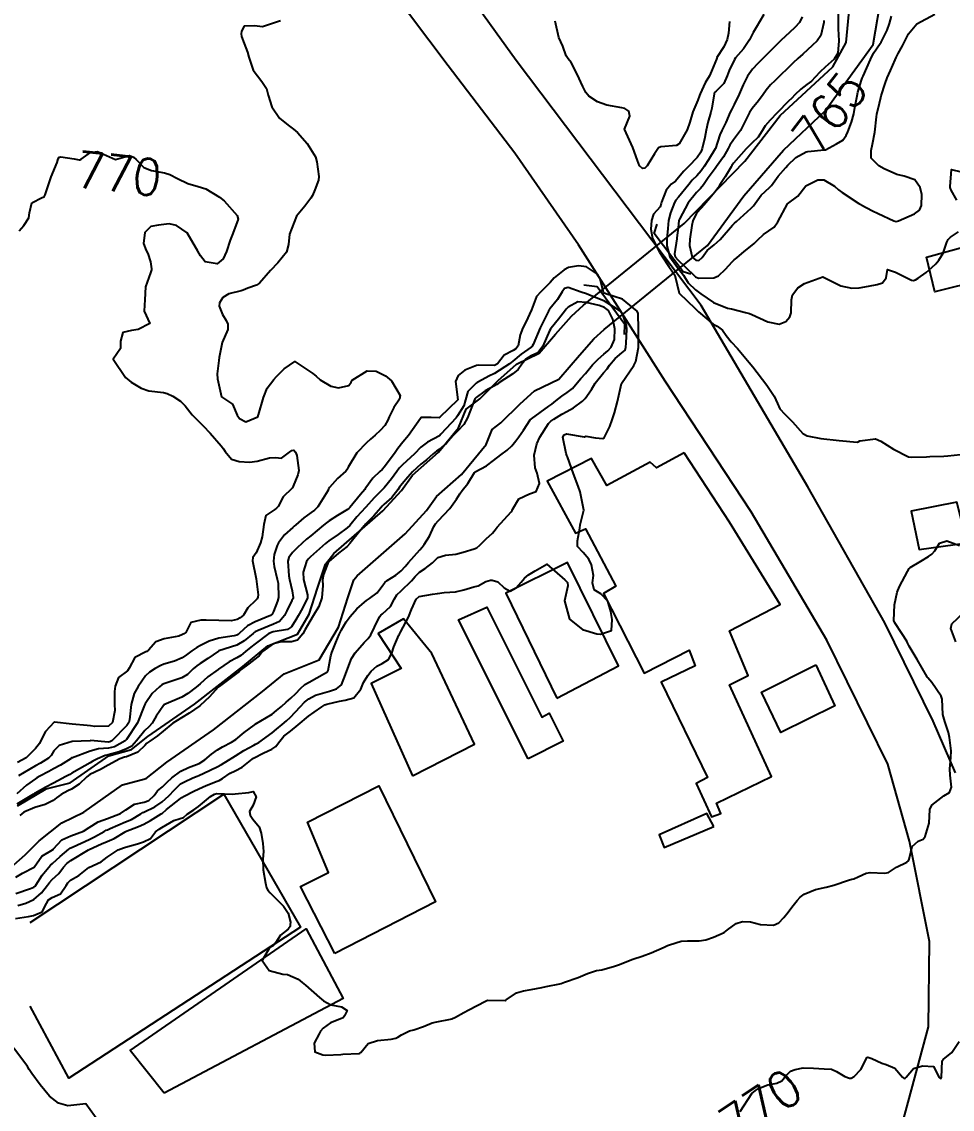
# Model space of a CAD drawing. Header units: metres. Extents: x 307586 to 320046, y 7427249 to 7434250.
# Drawn here: x 319044 to 319146.4, y 7429370.7 to 7429490.4 of the extents above; entities that cross this region are included whole.
import ezdxf
from ezdxf.enums import TextEntityAlignment as Align

# ---------------------------------------------------------------- set-up
doc = ezdxf.new("R2010")
doc.units = ezdxf.units.M
doc.header["$MEASUREMENT"] = 0
for name, color, linetype in [('Area Verde e Lazer', 45, 'Continuous'), ('Cotas', 45, 'Continuous'), ('Curvas de Nivel 1m', 11, 'Continuous'), ('Curvas de Nivel 5m', 15, 'Continuous'), ('Edificações', 30, 'Continuous'), ('Hidrografia', 140, 'Continuous'), ('Pontes_Viadutos_Tubos', 190, 'Continuous'), ('Vias Primárias', 230, 'Continuous')]:
    doc.layers.add(name, color=color, linetype=linetype)
doc.styles.add('Style-STANDARD', font='STANDARD.shx')

msp = doc.modelspace()

# ---------------------------------------------------------------- linework, layer by layer
at = {"layer": 'Area Verde e Lazer'}
msp.add_lwpolyline([(319044.9, 7429391.23), (319066.2, 7429405.37), (319074.66, 7429390.69), (319049.14, 7429374.09), (319044.9, 7429382.01)], dxfattribs=at)
msp.add_lwpolyline([(319044.9, 7429391.23), (319066.2, 7429405.37), (319074.66, 7429390.69), (319049.14, 7429374.09), (319044.9, 7429382.01)], dxfattribs=at)
at = {"layer": 'Curvas de Nivel 1m', "flags": 128}
for points, elevation in [([(319125.65, 7429491.23), (319125.18, 7429490.4), (319124.89, 7429489.98), (319124.46, 7429489.23), (319124.05, 7429488.42), (319123.41, 7429487.45), (319122.54, 7429486.44), (319122.42, 7429486.26), (319121.81, 7429485.04), (319121.61, 7429484.45), (319121.23, 7429483.61), (319120.38, 7429482.76), (319120.23, 7429482.61), (319120.17, 7429482.46), (319119.93, 7429480.89), (319119.82, 7429480.47), (319119.48, 7429479.33), (319119.28, 7429478.47), (319119.13, 7429477.66), (319118.87, 7429476.47), (319118.7, 7429476.07), (319118.29, 7429475.46), (319117.36, 7429474.49), (319116.83, 7429473.95), (319116.26, 7429473.25), (319115.91, 7429472.86), (319115.46, 7429472.52), (319114.9, 7429471.87), (319114.38, 7429470.53), (319114.35, 7429470.41), (319114.23, 7429470.02), (319113.51, 7429469.24), (319113.27, 7429468.54), (319113.21, 7429467.56), (319113.4, 7429466.54), (319114.17, 7429465.04), (319114.49, 7429464.53), (319115.19, 7429463.47), (319115.84, 7429462.51), (319116.12, 7429461.46), (319116.27, 7429460.66), (319116.33, 7429460.51), (319118.09, 7429458.82), (319118.46, 7429458.48), (319120.07, 7429457.13), (319120.49, 7429456.88), (319121.11, 7429456.44), (319121.48, 7429455.86), (319122.05, 7429455.15), (319122.73, 7429454.42), (319124.02, 7429452.89), (319124.42, 7429452.41), (319125.99, 7429450.39), (319126.79, 7429449.19), (319127.13, 7429448.37), (319127.4, 7429447.8), (319127.96, 7429447.21), (319128.78, 7429446.35), (319129.93, 7429445.08), (319130.4, 7429444.81), (319131.93, 7429444.53), (319133.92, 7429444.29), (319135.92, 7429444.12), (319136.02, 7429444.17), (319136.19, 7429444.27), (319137.93, 7429444.49), (319138.52, 7429444.23), (319139.91, 7429443.33), (319141.57, 7429442.52), (319141.9, 7429442.45), (319143.56, 7429442.51), (319143.9, 7429442.54), (319145.46, 7429442.59), (319145.9, 7429442.62), (319147.27, 7429442.76)], 768), ([(319129.87, 7429490.96), (319129.57, 7429490.35), (319129.04, 7429489.78), (319128.46, 7429489.23), (319127.56, 7429488.37), (319126.99, 7429487.84), (319126.44, 7429487.28), (319126, 7429486.83), (319125.56, 7429486.4), (319124.99, 7429485.83), (319124.41, 7429485.19), (319123.86, 7429484.42), (319123.36, 7429483.45), (319122.91, 7429482.43), (319122.36, 7429481.32), (319122.07, 7429480.73), (319121.95, 7429480.44), (319121.46, 7429479.33), (319121.03, 7429478.45), (319120.81, 7429477.96), (319120.33, 7429476.46), (319120.32, 7429476.44), (319120.3, 7429476.41), (319119.54, 7429475.22), (319119.09, 7429474.47), (319118.76, 7429473.99), (319118.27, 7429473.46), (319117.77, 7429472.97), (319117.39, 7429472.49), (319116.24, 7429471.1), (319115.96, 7429470.78), (319115.81, 7429470.51), (319115.36, 7429469.37), (319115.16, 7429468.52), (319115.07, 7429467.65), (319114.98, 7429466.52), (319114.96, 7429465.74), (319115.3, 7429464.52), (319116.15, 7429463.36), (319116.81, 7429462.5), (319117.3, 7429461.67), (319118.12, 7429460.9), (319118.72, 7429460.47), (319120.1, 7429459.48), (319121.64, 7429458.88), (319122.09, 7429458.8), (319123.64, 7429458.41), (319124.08, 7429458.27), (319124.33, 7429458.16), (319126.08, 7429457.38), (319127.32, 7429457.13), (319128.08, 7429457.42), (319128.52, 7429457.92), (319128.64, 7429458.35), (319128.67, 7429459.79), (319128.81, 7429460.35), (319129.37, 7429461.1), (319130.13, 7429461.6), (319132.13, 7429462.31), (319134.12, 7429461.32), (319135.31, 7429461.08), (319136.12, 7429461.13), (319137.17, 7429461.3), (319138.13, 7429461.48), (319138.71, 7429461.65), (319139.12, 7429462.23), (319139.25, 7429463.12), (319140.14, 7429462.82), (319141.39, 7429462.2), (319141.91, 7429461.97), (319142.13, 7429461.93), (319142.32, 7429462), (319142.62, 7429462.19), (319143.51, 7429462.81), (319144.15, 7429463.37), (319144.56, 7429463.76), (319144.92, 7429464.16), (319145.39, 7429464.94), (319145.8, 7429466.15), (319145.92, 7429466.42), (319146.19, 7429466.71), (319147.06, 7429467.28)], 767), ([(319132.26, 7429490.54), (319132.26, 7429490.32), (319131.9, 7429488.89), (319131.53, 7429488.33), (319130.97, 7429487.81), (319130.44, 7429487.32), (319129.93, 7429486.85), (319129.38, 7429486.35), (319128.88, 7429485.89), (319128.41, 7429485.43), (319127.34, 7429484.38), (319126.86, 7429483.92), (319126.39, 7429483.45), (319125.89, 7429482.88), (319125.56, 7429482.4), (319125.07, 7429481.7), (319124.36, 7429480.85), (319124.07, 7429480.41), (319123.82, 7429479.9), (319123.06, 7429478.43), (319122.31, 7429477.41), (319121.91, 7429476.84), (319121.7, 7429476.45), (319121.2, 7429475.55), (319120.44, 7429474.46), (319120.37, 7429474.37), (319120.28, 7429474.25), (319119.53, 7429473.21), (319119, 7429472.47), (319118.68, 7429472.05), (319118.24, 7429471.62), (319117.33, 7429470.49), (319116.35, 7429468.66), (319116.3, 7429468.51), (319116.2, 7429467.73), (319116.07, 7429466.62), (319116.06, 7429466.51), (319115.82, 7429464.86), (319115.9, 7429464.51), (319116.16, 7429464.18), (319117.96, 7429462.48), (319118.04, 7429462.39), (319118.13, 7429462.31), (319118.45, 7429462.16), (319120.13, 7429462.2), (319120.64, 7429462.45), (319121.42, 7429463.17), (319122.16, 7429463.96), (319122.39, 7429464.19), (319122.66, 7429464.43), (319123.47, 7429465.12), (319124.18, 7429465.66), (319124.59, 7429465.99), (319124.97, 7429466.4), (319125.59, 7429466.99), (319126.2, 7429467.4), (319126.78, 7429467.81), (319127.19, 7429468.38), (319128.23, 7429470.36), (319129.38, 7429471.21), (319130.25, 7429472.34), (319131.6, 7429472.99), (319132.26, 7429472.99), (319133.42, 7429472.3), (319133.86, 7429471.9), (319134.25, 7429471.62), (319136.1, 7429470.4), (319136.23, 7429470.32), (319136.27, 7429470.31), (319136.34, 7429470.27), (319137.59, 7429469.61), (319138.22, 7429469.3), (319139.95, 7429468.48), (319140.21, 7429468.42), (319140.48, 7429468.48), (319142.22, 7429469.25), (319142.76, 7429469.66), (319143, 7429470.18), (319143.02, 7429471.4), (319142.85, 7429472.18), (319142.26, 7429473), (319141.07, 7429473.41), (319140.27, 7429473.6), (319138.9, 7429474.23), (319138.29, 7429474.55), (319137.44, 7429475.4), (319137.44, 7429476.25), (319137.62, 7429476.95), (319137.87, 7429478.25), (319138.04, 7429479.93), (319138.08, 7429480.24), (319138.37, 7429481.45), (319138.53, 7429482.08), (319138.57, 7429482.24), (319139, 7429483.62), (319139.23, 7429484.23), (319139.58, 7429485.06), (319140.08, 7429486.22), (319140.19, 7429486.46), (319140.43, 7429486.9), (319140.9, 7429487.76), (319141.11, 7429488.21), (319141.57, 7429489.1), (319142.47, 7429490.2), (319144.48, 7429491.26)], 766), ([(319072.46, 7429490.51), (319071.36, 7429490.15), (319070.45, 7429489.86), (319069.57, 7429489.95), (319068.46, 7429489.94), (319068.14, 7429489.39), (319068.1, 7429489.09), (319068.15, 7429488.79), (319068.43, 7429488.03), (319068.81, 7429487.08), (319068.95, 7429486.53), (319069.45, 7429485.07), (319070.38, 7429483.85), (319070.89, 7429483.05), (319071.08, 7429482.34), (319071.48, 7429481.05), (319072.33, 7429479.8), (319073.28, 7429479.03), (319073.89, 7429478.59), (319074.31, 7429478.21), (319075.39, 7429477), (319076.28, 7429475.54), (319076.44, 7429474.99), (319076.67, 7429473.39), (319076.61, 7429472.98), (319076.24, 7429471.91), (319075.95, 7429471.28), (319075.78, 7429470.99), (319075.12, 7429470.1), (319074.2, 7429469.01), (319073.45, 7429467.02), (319073.32, 7429465.87), (319073.11, 7429465.03), (319072.14, 7429463.85), (319071.34, 7429463.04), (319070.12, 7429461.63), (319069.79, 7429461.39), (319068.85, 7429461.07), (319068.33, 7429460.86), (319068.11, 7429460.79), (319066.74, 7429460.47), (319066.1, 7429460.04), (319065.73, 7429459.47), (319065.71, 7429459.11), (319066.07, 7429458.18), (319066.47, 7429457.51), (319066.63, 7429457.1), (319066.64, 7429456.52), (319066.03, 7429455.11), (319065.69, 7429453.44), (319065.64, 7429453.11), (319065.49, 7429451.63), (319065.52, 7429451.11), (319065.96, 7429449.11), (319067.16, 7429448.3), (319067.69, 7429447.08), (319067.94, 7429446.72), (319068.64, 7429446.37), (319069.94, 7429446.91), (319069.99, 7429447.02), (319070, 7429447.06), (319070.02, 7429447.14), (319070.58, 7429449.05), (319070.96, 7429450.06), (319071.7, 7429451.03), (319072, 7429451.34), (319072.84, 7429452.18), (319074.01, 7429453.01), (319076, 7429451.67), (319076.38, 7429451.37), (319076.8, 7429450.98), (319077.98, 7429450.27), (319078.84, 7429450.09), (319079.98, 7429450.35), (319080.21, 7429450.72), (319080.35, 7429450.93), (319082, 7429451.96), (319082.96, 7429451.94), (319084, 7429451.44), (319084.66, 7429450.88), (319085.6, 7429449.24), (319085.55, 7429448.87), (319084.9, 7429447.93), (319084.4, 7429446.89), (319084.27, 7429446.55), (319083.93, 7429445.96), (319083.4, 7429445.42), (319082.85, 7429444.9), (319082.35, 7429444.46), (319081.9, 7429444.06), (319080.86, 7429442.93), (319079.88, 7429441.35), (319079.75, 7429441.07), (319079.64, 7429440.94), (319078.7, 7429440.11), (319077.85, 7429439.14), (319077.78, 7429439.03), (319077.74, 7429438.96), (319077.64, 7429438.76), (319076.55, 7429436.98), (319076.18, 7429436.62), (319075.81, 7429436.36), (319075.02, 7429435.78), (319074.13, 7429435.01), (319073.95, 7429434.85), (319073.79, 7429434.72), (319072.89, 7429433.91), (319072.21, 7429433.03), (319072.07, 7429432.73), (319071.76, 7429431.76), (319071.66, 7429431.03), (319071.74, 7429430.43), (319072.09, 7429429.03), (319072.17, 7429428.58), (319072.21, 7429427.02), (319072.12, 7429426.61), (319071.68, 7429425.46), (319071.54, 7429425.17), (319071.34, 7429425.04), (319069.67, 7429424.35), (319068.83, 7429423.9), (319067.92, 7429423.08), (319067.78, 7429422.95), (319067.65, 7429422.87), (319067.36, 7429422.79), (319065.65, 7429422.52), (319064.58, 7429422.19), (319063.64, 7429421.74), (319063.25, 7429421.52), (319062.67, 7429421.14), (319062.08, 7429420.69), (319061.62, 7429420.38), (319060.78, 7429420), (319059.61, 7429419.66), (319059.26, 7429419.53), (319058.66, 7429419.19), (319058.01, 7429418.78), (319057.59, 7429418.4), (319056.76, 7429417.21), (319056.35, 7429416.44), (319055.99, 7429415.22), (319055.84, 7429413.53), (319055.75, 7429413.23), (319055.53, 7429412.92), (319053.88, 7429411.24), (319053.66, 7429411.1), (319053.51, 7429411.07), (319051.53, 7429411.25), (319051.51, 7429411.24), (319051.48, 7429411.24), (319049.5, 7429411.14), (319048.08, 7429410.73), (319047.49, 7429410.13), (319047.2, 7429409.61), (319046.92, 7429409.33), (319046.04, 7429408.78), (319045.47, 7429408.47), (319043.59, 7429407.37)], 769), ([(319121.87, 7429490.45), (319121.75, 7429489.16), (319121.61, 7429488.45), (319121.23, 7429487.66), (319120.48, 7429486.46), (319120.47, 7429486.42), (319120.42, 7429486.29), (319119.89, 7429484.98), (319119.65, 7429484.47), (319119.19, 7429483.67), (319118.62, 7429482.48), (319118.55, 7429482.29), (319118.37, 7429481.78), (319117.81, 7429480.49), (319117.48, 7429479.34), (319117.21, 7429478.5), (319116.31, 7429476.96), (319116.04, 7429476.78), (319114.3, 7429476.65), (319114.06, 7429476.53), (319113.62, 7429475.87), (319112.79, 7429474.55), (319112.53, 7429474.3), (319112.28, 7429474.25), (319111.95, 7429474.56), (319111.72, 7429475.14), (319111.24, 7429476.57), (319110.32, 7429478.58), (319110.89, 7429480.03), (319110.77, 7429480.58), (319110.36, 7429480.85), (319110.02, 7429480.92), (319108.36, 7429481.24), (319107.33, 7429481.58), (319106.37, 7429482.22), (319106.06, 7429482.63), (319105.72, 7429483.29), (319105.09, 7429484.64), (319104.42, 7429485.93), (319104.1, 7429486.34), (319103.88, 7429486.66), (319103.51, 7429487.74), (319103.07, 7429488.67), (319102.67, 7429490.47)], 769), ([(319146.88, 7429470.78), (319146.25, 7429471.88), (319146.16, 7429472.15), (319146.15, 7429472.26), (319146.28, 7429474.15), (319148.28, 7429473.66)], 767), ([(319043.55, 7429393.1), (319044.43, 7429393.35), (319045.3, 7429393.75), (319046.15, 7429394.49), (319046.8, 7429395.33), (319047.02, 7429395.62), (319047.32, 7429395.94), (319048.03, 7429396.62), (319048.56, 7429397.31), (319048.92, 7429397.73), (319049.35, 7429398.05), (319051.32, 7429399.23), (319051.36, 7429399.25), (319051.39, 7429399.27), (319052.73, 7429399.9), (319053.38, 7429400.16), (319054.13, 7429400.49), (319055.34, 7429401.22), (319055.39, 7429401.25), (319056.83, 7429401.78), (319057.4, 7429402.04), (319058.15, 7429402.45), (319059.31, 7429403.18), (319059.38, 7429403.22), (319059.41, 7429403.24), (319059.91, 7429403.67), (319061.43, 7429404.89), (319061.59, 7429404.99), (319061.85, 7429405.15), (319062.9, 7429405.67), (319063.45, 7429405.94), (319064.25, 7429406.32), (319065.46, 7429406.77), (319065.7, 7429406.86), (319066.07, 7429407.09), (319066.91, 7429407.65), (319067.47, 7429407.93), (319068.23, 7429408.32), (319069.13, 7429409.06), (319069.33, 7429409.22), (319069.49, 7429409.31), (319070.62, 7429409.92), (319071.5, 7429410.32), (319071.94, 7429410.59), (319072.24, 7429411.02), (319072.8, 7429411.74), (319073.53, 7429412.3), (319074.4, 7429413), (319075.54, 7429413.96), (319076.14, 7429414.38), (319076.99, 7429414.97), (319077.34, 7429415.18), (319077.56, 7429415.25), (319078.92, 7429415.59), (319079.56, 7429415.7), (319080.53, 7429415.96), (319081.28, 7429416.91), (319081.59, 7429417.64), (319082.06, 7429418.44), (319082.44, 7429418.9), (319083.06, 7429419.45), (319083.62, 7429419.73), (319084.34, 7429420.17), (319084.69, 7429420.88), (319084.93, 7429421.59), (319085.47, 7429422.87), (319085.53, 7429422.99), (319085.66, 7429423.2), (319086.52, 7429424.86), (319086.86, 7429425.68), (319087.38, 7429426.84), (319087.71, 7429427.11), (319089.16, 7429427.38), (319089.71, 7429427.47), (319090.46, 7429427.56), (319091.71, 7429427.64), (319092.64, 7429427.85), (319093.72, 7429428.18), (319094.19, 7429428.29), (319095.05, 7429428.76), (319095.55, 7429428.93), (319095.73, 7429428.93), (319096.35, 7429428.74), (319097.08, 7429428.09), (319097.71, 7429427.7), (319098.37, 7429428.06), (319098.92, 7429428.71), (319099.29, 7429429.15), (319099.74, 7429429.51), (319100.47, 7429429.96), (319101.75, 7429430.67), (319103.73, 7429428.96), (319104.02, 7429428.65), (319104.07, 7429428.3), (319103.7, 7429426.65), (319104.27, 7429424.64), (319105.67, 7429423.48), (319107.25, 7429423.02), (319107.66, 7429422.98), (319108.87, 7429423.38), (319108.95, 7429424.59), (319108.82, 7429425.46), (319108.47, 7429426.59), (319107.71, 7429427.41), (319106.97, 7429427.86), (319106.79, 7429428.61), (319106.89, 7429429.45), (319106.67, 7429430.62), (319106.39, 7429431.25), (319105.77, 7429431.96), (319105.13, 7429432.64), (319105.15, 7429433.27), (319105.4, 7429434.63), (319105.44, 7429435), (319105.82, 7429436.63), (319105.41, 7429438.63), (319105.2, 7429439.29), (319104.68, 7429440.64), (319104.03, 7429442.51), (319103.97, 7429442.65), (319103.9, 7429442.87), (319103.52, 7429444.65), (319103.66, 7429444.92), (319103.93, 7429445.02), (319105.86, 7429444.69), (319105.92, 7429444.7), (319106.06, 7429444.76), (319107.11, 7429444.61), (319107.92, 7429444.52), (319107.98, 7429444.54), (319108.05, 7429444.6), (319108.69, 7429445.84), (319108.96, 7429446.59), (319109.19, 7429447.35), (319109.52, 7429448.58), (319109.61, 7429448.94), (319109.99, 7429450.58), (319111.35, 7429452.56), (319111.57, 7429453.01), (319111.83, 7429454.55), (319111.86, 7429456.35), (319111.86, 7429456.55), (319111.8, 7429458.28), (319111.69, 7429458.56), (319110.1, 7429459.88), (319108.24, 7429460.47), (319108.11, 7429460.52), (319108, 7429460.6), (319107.64, 7429462.12), (319107.35, 7429462.61), (319106.14, 7429463.42), (319105.24, 7429463.55), (319104.14, 7429463.34), (319103.68, 7429463.11), (319103.1, 7429462.66), (319102.58, 7429462.22), (319102.12, 7429461.71), (319101.09, 7429460.69), (319100.63, 7429460.17), (319100.08, 7429458.7), (319099.44, 7429457.33), (319099.11, 7429456.71), (319098.83, 7429455.94), (319098.6, 7429454.71), (319098.36, 7429454.39), (319098.04, 7429454.2), (319097.08, 7429453.68), (319096.33, 7429452.75), (319096.01, 7429452.57), (319094.2, 7429452.58), (319094.01, 7429452.57), (319092.74, 7429452.05), (319092, 7429451.46), (319091.71, 7429450.79), (319091.96, 7429448.79), (319089.96, 7429446.82), (319089.94, 7429446.81), (319089.04, 7429446.83), (319087.94, 7429446.85), (319087.91, 7429446.84), (319087.84, 7429446.74), (319086.53, 7429444.86), (319085.91, 7429444.1), (319085.37, 7429443.41), (319084.99, 7429442.88), (319084.51, 7429442.26), (319083.88, 7429441.4), (319083.64, 7429441.12), (319083.38, 7429440.89), (319082.61, 7429440.15), (319081.85, 7429439.09), (319081.77, 7429438.99), (319081.71, 7429438.91), (319081.26, 7429438.35), (319080.06, 7429436.94), (319079.95, 7429436.81), (319079.82, 7429436.69), (319078.73, 7429436.03), (319077.8, 7429435.44), (319077.52, 7429435.24), (319077.19, 7429434.97), (319075.78, 7429433.82), (319075.32, 7429433.45), (319074.82, 7429433), (319074.28, 7429432.49), (319073.76, 7429431.96), (319073.35, 7429431.42), (319073.25, 7429431.02), (319073.36, 7429429.38), (319073.42, 7429429.01), (319073.71, 7429427.73), (319073.84, 7429427.01), (319073.82, 7429426.89), (319073.7, 7429426.67), (319073.14, 7429425.55), (319072.9, 7429425.02), (319072.33, 7429424.36), (319071.66, 7429424.06), (319069.97, 7429423.37), (319069.65, 7429423.23), (319069.55, 7429423.17), (319069.42, 7429423.06), (319068.46, 7429422.25), (319067.64, 7429421.78), (319065.65, 7429421.13), (319065.63, 7429421.12), (319065.61, 7429421.11), (319064.44, 7429420.3), (319063.61, 7429419.76), (319063.24, 7429419.5), (319062.84, 7429419.14), (319062.19, 7429418.55), (319061.59, 7429418.18), (319060.05, 7429417.64), (319059.59, 7429417.49), (319059.38, 7429417.38), (319059.11, 7429417.18), (319058.33, 7429416.43), (319057.55, 7429415.31), (319057.52, 7429415.24), (319057.51, 7429415.2), (319057.49, 7429415.14), (319056.71, 7429413.21), (319055.51, 7429411.36), (319055.36, 7429411.22), (319054.17, 7429410.58), (319053.5, 7429410.42), (319052.42, 7429410.34), (319051.5, 7429410.1), (319049.56, 7429409.37), (319049.48, 7429409.36), (319049.44, 7429409.34), (319049.39, 7429409.3), (319048.24, 7429408.55), (319047.47, 7429408.13), (319046.94, 7429407.85), (319045.95, 7429407.34), (319045.63, 7429407.17), (319045.46, 7429407.06), (319044.47, 7429406.33), (319043.43, 7429405.4)], 768), ([(319043.3, 7429394.42), (319044.93, 7429394.96), (319045.31, 7429395.12), (319045.43, 7429395.22), (319045.52, 7429395.34), (319046.23, 7429396.43), (319046.93, 7429397.32), (319047.13, 7429397.54), (319047.35, 7429397.73), (319048.19, 7429398.48), (319049.14, 7429399.3), (319049.26, 7429399.4), (319049.36, 7429399.44), (319049.62, 7429399.55), (319051.38, 7429400.37), (319051.98, 7429400.67), (319053.04, 7429401.25), (319053.26, 7429401.38), (319053.39, 7429401.44), (319053.71, 7429401.56), (319055.4, 7429402.29), (319056.04, 7429402.58), (319057.08, 7429403.2), (319057.29, 7429403.33), (319057.41, 7429403.38), (319058.63, 7429403.97), (319059.43, 7429404.51), (319060.14, 7429405.17), (319060.76, 7429405.84), (319061.45, 7429406.48), (319061.87, 7429406.73), (319062.8, 7429407.14), (319063.27, 7429407.32), (319063.47, 7429407.4), (319064.01, 7429407.66), (319065.48, 7429408.36), (319065.96, 7429408.62), (319066.72, 7429409.09), (319067.18, 7429409.39), (319067.49, 7429409.59), (319068.41, 7429410.16), (319069.51, 7429410.75), (319069.71, 7429410.85), (319070.05, 7429411.05), (319071.52, 7429412.12), (319072.02, 7429412.53), (319072.61, 7429413.02), (319073.11, 7429413.44), (319073.54, 7429413.85), (319074.62, 7429414.99), (319075.07, 7429415.48), (319075.57, 7429415.87), (319076.31, 7429416.24), (319077.58, 7429416.62), (319077.85, 7429416.69), (319078.6, 7429416.95), (319079.14, 7429417.39), (319079.6, 7429418.53), (319079.73, 7429418.94), (319080.26, 7429420.29), (319080.65, 7429420.92), (319081.64, 7429422.04), (319082.08, 7429422.48), (319082.37, 7429422.9), (319082.8, 7429423.76), (319083.35, 7429424.89), (319083.5, 7429425.07), (319083.68, 7429425.2), (319084.55, 7429426.02), (319085, 7429426.88), (319085.26, 7429427.32), (319085.71, 7429427.75), (319086.86, 7429428.85), (319087.26, 7429429.32), (319087.74, 7429429.79), (319088.36, 7429430.22), (319089.16, 7429430.83), (319089.45, 7429431.13), (319089.76, 7429431.43), (319090.62, 7429431.66), (319091.76, 7429431.8), (319092.55, 7429432), (319093.77, 7429432.36), (319094.06, 7429432.48), (319094.4, 7429432.76), (319095.07, 7429433.47), (319095.79, 7429434.1), (319096.08, 7429434.47), (319096.28, 7429434.74), (319097.82, 7429436.46), (319097.94, 7429436.6), (319097.99, 7429436.72), (319098.67, 7429437.88), (319099.84, 7429438.41), (319100.57, 7429438.69), (319100.96, 7429439.58), (319100.71, 7429440.69), (319100.48, 7429441.29), (319100.36, 7429442.69), (319100.67, 7429443.93), (319100.98, 7429444.68), (319101.94, 7429446.18), (319102.18, 7429446.43), (319102.53, 7429446.66), (319103.41, 7429447.2), (319103.95, 7429447.5), (319104.69, 7429447.91), (319105.67, 7429448.63), (319105.82, 7429448.77), (319105.97, 7429448.93), (319106.68, 7429449.92), (319107.09, 7429450.61), (319108, 7429451.76), (319108.4, 7429452.21), (319108.67, 7429452.59), (319109.29, 7429453.32), (319110.03, 7429453.95), (319110.37, 7429454.24), (319110.46, 7429454.57), (319110.48, 7429455.01), (319110.56, 7429456.57), (319110.51, 7429457.02), (319110.08, 7429458.28), (319109.81, 7429458.58), (319108.1, 7429459.64), (319106.38, 7429460.36), (319106.11, 7429460.44), (319105.52, 7429460.64), (319104.12, 7429461.14), (319103.72, 7429461.05), (319103.43, 7429460.66), (319102.93, 7429459.84), (319102.08, 7429458.79), (319102.03, 7429458.72), (319102.01, 7429458.67), (319101.95, 7429458.54), (319101.03, 7429456.69), (319100.24, 7429454.89), (319100.16, 7429454.7), (319100.11, 7429454.63), (319100.04, 7429454.59), (319098.93, 7429453.81), (319098.02, 7429453.03), (319097.85, 7429452.89), (319097.65, 7429452.73), (319096, 7429451.68), (319095.36, 7429451.4), (319094.23, 7429450.77), (319094.09, 7429450.67), (319093.99, 7429450.61), (319093.05, 7429449.71), (319092.8, 7429448.78), (319092.61, 7429448.13), (319091.94, 7429447), (319091.78, 7429446.79), (319090.08, 7429444.98), (319089.94, 7429444.82), (319088.62, 7429444.13), (319087.9, 7429443.55), (319087.21, 7429442.85), (319085.88, 7429441.62), (319085.51, 7429441.24), (319085.24, 7429440.88), (319084.65, 7429440.09), (319083.85, 7429439.09), (319083.75, 7429438.98), (319083.66, 7429438.89), (319082.75, 7429437.98), (319081.82, 7429436.95), (319081.79, 7429436.91), (319080.85, 7429435.88), (319080.06, 7429434.94), (319079.79, 7429434.67), (319078.78, 7429433.96), (319077.78, 7429433.26), (319077.41, 7429432.97), (319075.76, 7429431.48), (319075.5, 7429431.25), (319075.32, 7429430.99), (319074.93, 7429429.8), (319074.97, 7429429), (319075.41, 7429427.29), (319075.4, 7429426.99), (319074.85, 7429425.83), (319074.4, 7429425), (319074.13, 7429424.54), (319073.66, 7429423.77), (319073.21, 7429423.47), (319071.65, 7429423.22), (319071.16, 7429423.04), (319069.64, 7429421.9), (319069.17, 7429421.53), (319068.59, 7429421.07), (319068.07, 7429420.63), (319067.62, 7429420.36), (319066.78, 7429419.93), (319065.63, 7429419.11), (319065.6, 7429419.09), (319064.45, 7429418.27), (319063.59, 7429417.49), (319063.4, 7429417.32), (319063.17, 7429417.13), (319062.26, 7429416.45), (319061.57, 7429416.05), (319059.61, 7429415.18), (319059.55, 7429415.13), (319058.77, 7429413.96), (319058.31, 7429413.19), (319057.95, 7429412.78), (319057.52, 7429412.37), (319056.61, 7429411.21), (319056.08, 7429410.63), (319055.5, 7429410.33), (319054.7, 7429410.03), (319053.49, 7429409.7), (319053.13, 7429409.61), (319052.3, 7429409.26), (319051.78, 7429408.97), (319051.48, 7429408.8), (319050.31, 7429408.13), (319049.47, 7429407.66), (319049.24, 7429407.53), (319048.82, 7429407.31), (319047.93, 7429406.84), (319047.45, 7429406.58), (319046.63, 7429406.14), (319045.43, 7429405.48), (319045.35, 7429405.42), (319045.24, 7429405.34), (319043.42, 7429404.25)], 767), ([(319043.33, 7429396.23), (319044.05, 7429396.64), (319045.34, 7429397.32), (319046.16, 7429398.53), (319047.36, 7429399.23), (319047.42, 7429399.26), (319047.46, 7429399.32), (319048.36, 7429400.32), (319049.38, 7429400.75), (319050.77, 7429401.28), (319051.4, 7429401.68), (319052.37, 7429402.29), (319053.41, 7429402.66), (319054.84, 7429403.23), (319055.42, 7429403.64), (319056.37, 7429404.27), (319057.43, 7429404.49), (319057.95, 7429404.67), (319058.53, 7429405.19), (319058.92, 7429405.71), (319059.45, 7429406.17), (319059.97, 7429406.66), (319060.49, 7429407.16), (319061.47, 7429407.88), (319062.33, 7429408.29), (319063.48, 7429408.74), (319064.13, 7429409.12), (319064.85, 7429409.75), (319065.5, 7429410.23), (319066.05, 7429410.55), (319067.04, 7429411.08), (319067.52, 7429411.39), (319068.45, 7429412.14), (319069.53, 7429412.97), (319069.66, 7429413.06), (319071.54, 7429414.18), (319072.02, 7429414.55), (319072.54, 7429415.02), (319073.07, 7429415.5), (319073.57, 7429415.93), (319074.12, 7429416.45), (319074.64, 7429417), (319075.14, 7429417.44), (319075.59, 7429417.68), (319077.29, 7429418.65), (319077.6, 7429418.84), (319077.67, 7429418.89), (319077.7, 7429418.96), (319078, 7429420.58), (319078.11, 7429420.96), (319078.55, 7429422.05), (319078.91, 7429422.95), (319079.14, 7429423.46), (319079.67, 7429424.35), (319080.1, 7429424.93), (319080.86, 7429425.75), (319081.7, 7429426.5), (319081.92, 7429426.68), (319082.25, 7429426.9), (319083.07, 7429427.53), (319083.72, 7429428.38), (319083.93, 7429428.68), (319084.19, 7429428.89), (319085.14, 7429429.47), (319085.74, 7429429.95), (319086.18, 7429430.43), (319086.53, 7429430.86), (319087.77, 7429432.26), (319088.05, 7429432.56), (319088.26, 7429432.84), (319088.85, 7429433.77), (319089.33, 7429434.82), (319089.5, 7429435.13), (319089.81, 7429435.45), (319091.09, 7429436.8), (319091.83, 7429437.83), (319092.2, 7429438.43), (319092.45, 7429438.78), (319093.05, 7429439.58), (319093.8, 7429440.77), (319093.82, 7429440.82), (319093.87, 7429440.85), (319095.13, 7429441.51), (319095.89, 7429442.09), (319096.69, 7429442.74), (319097.38, 7429443.25), (319097.91, 7429443.73), (319098.36, 7429444.27), (319098.68, 7429444.71), (319099.2, 7429445.44), (319099.94, 7429446.56), (319100.07, 7429446.7), (319101.96, 7429448.07), (319102.31, 7429448.32), (319102.75, 7429448.66), (319103.42, 7429449.2), (319103.98, 7429449.57), (319104.6, 7429450.03), (319105.1, 7429450.64), (319105.5, 7429451.14), (319106, 7429451.69), (319106.8, 7429452.62), (319107.39, 7429453.25), (319108.03, 7429453.79), (319108.46, 7429454.17), (319108.83, 7429454.59), (319109.2, 7429455.44), (319109.25, 7429456.59), (319109.02, 7429457.65), (319108.55, 7429458.6), (319108.09, 7429458.96), (319107.53, 7429459.17), (319106.1, 7429459.5), (319105.17, 7429459.57), (319104.09, 7429458.98), (319103.94, 7429458.8), (319103.83, 7429458.65), (319103.06, 7429457.67), (319102.24, 7429456.67), (319102.17, 7429456.56), (319102.06, 7429456.36), (319101.32, 7429454.68), (319100.75, 7429453.97), (319100.03, 7429453.61), (319099.45, 7429453.27), (319098.99, 7429452.71), (319098.61, 7429452.11), (319098, 7429451.66), (319096.58, 7429450.74), (319096.25, 7429450.48), (319095.99, 7429450.33), (319094.98, 7429449.76), (319093.97, 7429449.03), (319093.84, 7429448.89), (319093.79, 7429448.77), (319093.29, 7429447.44), (319093.01, 7429446.78), (319092.64, 7429446.08), (319091.93, 7429445.33), (319091.42, 7429444.8), (319090.72, 7429444), (319089.9, 7429443.32), (319089.6, 7429443.12), (319089.26, 7429442.83), (319088.53, 7429442.19), (319087.88, 7429441.69), (319086.97, 7429440.85), (319086.46, 7429440.27), (319085.85, 7429439.54), (319085.55, 7429439.17), (319085.34, 7429438.87), (319084.69, 7429438.03), (319083.83, 7429437.25), (319083.64, 7429437.08), (319083.47, 7429436.89), (319082.7, 7429436.01), (319081.8, 7429435.07), (319081.72, 7429434.99), (319081.65, 7429434.91), (319081.14, 7429434.28), (319080.07, 7429432.94), (319079.77, 7429432.64), (319078.82, 7429431.89), (319077.75, 7429430.98), (319077.74, 7429430.96), (319077.16, 7429429.54), (319077.05, 7429428.97), (319077.09, 7429428.34), (319076.99, 7429426.97), (319076.65, 7429426.02), (319076.05, 7429424.98), (319075.67, 7429424.36), (319075.16, 7429423.49), (319074.89, 7429423), (319074.32, 7429422.32), (319073.64, 7429422.13), (319072.53, 7429422.13), (319071.64, 7429421.92), (319070.48, 7429421.05), (319070.09, 7429420.59), (319069.62, 7429420.21), (319068.96, 7429419.72), (319068.13, 7429419.07), (319067.84, 7429418.83), (319067.6, 7429418.64), (319065.7, 7429417.22), (319065.58, 7429417.13), (319064.62, 7429416.07), (319063.59, 7429415.13), (319063.55, 7429415.1), (319062.39, 7429414.29), (319061.54, 7429413.77), (319060.61, 7429413.16), (319059.52, 7429412.29), (319058.91, 7429411.79), (319058.05, 7429411.19), (319057.73, 7429410.98), (319057.51, 7429410.7), (319056.74, 7429409.97), (319055.49, 7429409.48), (319055.28, 7429409.43), (319054.77, 7429409.23), (319053.48, 7429408.54), (319052.65, 7429408.08), (319051.47, 7429407.52), (319051.11, 7429407.28), (319050.3, 7429406.44), (319049.44, 7429405.9), (319049.04, 7429405.71), (319048.3, 7429405.31), (319047.78, 7429404.96), (319047.43, 7429404.66), (319046.55, 7429404.2), (319045.42, 7429403.9), (319044.21, 7429403.36), (319043.75, 7429403.02)], 766), ([(319043.27, 7429391.68), (319044.72, 7429391.9), (319045.27, 7429391.98), (319046.23, 7429392.38), (319046.7, 7429393.33), (319046.92, 7429393.71), (319047.3, 7429393.98), (319048.24, 7429394.38), (319048.86, 7429395.3), (319049.03, 7429395.59), (319049.32, 7429395.87), (319050.23, 7429396.39), (319051.34, 7429397.27), (319052.69, 7429397.92), (319053.35, 7429398.42), (319054.58, 7429399.23), (319055.15, 7429399.44), (319055.37, 7429399.5), (319056.69, 7429399.89), (319057.38, 7429400.11), (319058.12, 7429400.46), (319058.67, 7429401.19), (319059.08, 7429401.5), (319059.4, 7429401.69), (319060.7, 7429402.45), (319061.41, 7429402.69), (319061.77, 7429402.79), (319062.16, 7429403.14), (319062.91, 7429403.64), (319063.42, 7429404), (319064.75, 7429405.11), (319065.17, 7429405.37), (319065.44, 7429405.43), (319067.15, 7429405.37), (319067.44, 7429405.38), (319068.96, 7429405.54), (319069.44, 7429405.63), (319069.77, 7429405.05), (319069.42, 7429404.15), (319069.02, 7429403.46), (319069.09, 7429403.06), (319069.41, 7429402.61), (319070.11, 7429401.75), (319070.3, 7429401.05), (319070.49, 7429399.92), (319070.56, 7429399.04), (319070.5, 7429398.19), (319070.53, 7429397.04), (319070.79, 7429395.57), (319070.91, 7429395.04), (319071.05, 7429394.77), (319071.31, 7429394.5), (319072.76, 7429393.02), (319073.29, 7429392.25), (319073.53, 7429391.26), (319073.52, 7429391.01), (319073.51, 7429390.77), (319073.27, 7429390.49), (319072.45, 7429389.82), (319071.94, 7429389.02), (319071.62, 7429388.64), (319071.24, 7429388.43), (319070.41, 7429387.04), (319071.21, 7429385.92), (319072.69, 7429385.53), (319073.2, 7429385.51), (319074.39, 7429384.99), (319074.83, 7429384.63), (319075.19, 7429384.33), (319076.74, 7429382.96), (319077.17, 7429382.59), (319077.97, 7429382.15), (319079.16, 7429381.94), (319079.77, 7429381.54), (319079.5, 7429380.93), (319079.35, 7429380.74), (319079.15, 7429380.66), (319077.93, 7429380.16), (319077.13, 7429379.57), (319076.84, 7429379.25), (319076.7, 7429378.96), (319076.16, 7429377.92), (319076.21, 7429376.97), (319077.1, 7429376.65), (319077.42, 7429376.63), (319079.1, 7429376.7), (319079.32, 7429376.71), (319081.1, 7429376.81), (319081.18, 7429376.83), (319081.29, 7429376.91), (319082.11, 7429377.9), (319083.12, 7429378.21), (319084.62, 7429378.37), (319085.12, 7429378.5), (319085.37, 7429378.61), (319085.75, 7429378.85), (319086.66, 7429379.31), (319087.13, 7429379.41), (319088.2, 7429379.76), (319089.14, 7429380.18), (319089.65, 7429380.3), (319091.15, 7429380.56), (319091.32, 7429380.62), (319091.69, 7429380.78), (319092.63, 7429381.3), (319093.16, 7429381.6), (319094.99, 7429382.56), (319095.17, 7429382.64), (319095.26, 7429382.66), (319097.17, 7429382.63), (319097.23, 7429382.66), (319097.29, 7429382.72), (319098.41, 7429383.49), (319099.19, 7429383.71), (319100.03, 7429383.85), (319101.19, 7429384.07), (319101.7, 7429384.16), (319103.2, 7429384.46), (319103.35, 7429384.5), (319103.72, 7429384.64), (319105.21, 7429385.18), (319106.22, 7429385.61), (319107.22, 7429385.92), (319107.8, 7429386.01), (319109.22, 7429386.41), (319109.63, 7429386.57), (319111.23, 7429387.19), (319112.24, 7429387.53), (319113.24, 7429387.88), (319114.67, 7429388.51), (319115.05, 7429388.7), (319115.25, 7429388.78), (319116.56, 7429389.18), (319117.25, 7429389.22), (319118.52, 7429389.21), (319119.26, 7429389.33), (319120.1, 7429389.61), (319121.27, 7429390.13), (319121.45, 7429390.25), (319121.63, 7429390.43), (319122.59, 7429391.11), (319123.28, 7429391.34), (319124.18, 7429391.29), (319125.28, 7429391.01), (319126.72, 7429390.92), (319127.28, 7429391.19), (319127.85, 7429391.79), (319128.32, 7429392.35), (319128.74, 7429392.9), (319129.31, 7429393.63), (319129.65, 7429394), (319130.08, 7429394.33), (319131.33, 7429394.86), (319132.5, 7429395.13), (319133.33, 7429395.34), (319134.96, 7429395.89), (319135.34, 7429395.98), (319135.56, 7429396.04), (319136.02, 7429396.25), (319136.92, 7429396.67), (319137.35, 7429396.74), (319138.93, 7429396.64), (319139.35, 7429396.74), (319140.24, 7429397.32), (319141.37, 7429397.88), (319141.56, 7429398), (319141.63, 7429398.19), (319141.97, 7429399.6), (319142.63, 7429400.18), (319143.17, 7429400.39), (319143.4, 7429400.69), (319143.84, 7429402.16), (319143.92, 7429403.68), (319144.12, 7429404.16), (319145.45, 7429405.17), (319146.06, 7429405.53), (319146.31, 7429406.13), (319146.15, 7429407.46), (319146.11, 7429408.13), (319146.24, 7429409.39), (319146.25, 7429410.13), (319146.06, 7429411.6), (319145.95, 7429412.14), (319145.55, 7429413.34), (319145.34, 7429414.14), (319145.26, 7429415.83), (319145.16, 7429416.15), (319144.12, 7429417.64), (319143.71, 7429418.17), (319143.66, 7429418.22), (319143.61, 7429418.28), (319142.53, 7429420.18), (319141.65, 7429421.66), (319141.46, 7429422.01), (319141.37, 7429422.19), (319140.82, 7429423.05), (319140.06, 7429424.21), (319139.96, 7429424.49), (319140.01, 7429426.22), (319140.32, 7429427.61), (319140.58, 7429428.21), (319141.45, 7429429.89), (319141.63, 7429430.19), (319141.75, 7429430.31), (319142.91, 7429431.03), (319143.77, 7429431.53), (319144.15, 7429431.79), (319144.46, 7429432.16), (319144.97, 7429432.98), (319145.79, 7429433.25), (319147.19, 7429432.72)], 769), ([(319052.44, 7429369.26), (319051.02, 7429371.27), (319049.02, 7429371.05), (319048.02, 7429371.31), (319047.03, 7429372.08), (319046.01, 7429373.33), (319045.07, 7429374.61), (319044.78, 7429375.05), (319044.59, 7429375.35), (319043.1, 7429377.37)], 769)]:
    msp.add_lwpolyline(points, dxfattribs=dict(at, elevation=elevation))
at = {"layer": 'Curvas de Nivel 5m', "flags": 128}
for points, elevation in [([(319133.83, 7429491.64), (319133.83, 7429490.3), (319133.82, 7429489.65), (319133.88, 7429488.3), (319133.77, 7429486.96), (319133.39, 7429486.31), (319132.41, 7429485.43), (319131.84, 7429484.89), (319131.31, 7429484.33), (319130.87, 7429483.86), (319130.39, 7429483.51), (319129.73, 7429483), (319129.07, 7429482.35), (319128.72, 7429482), (319128.37, 7429481.66), (319127.1, 7429480.38), (319126.34, 7429479.59), (319125.8, 7429478.94), (319125.47, 7429478.4), (319125.01, 7429477.71), (319124.31, 7429477.04), (319123.69, 7429476.42), (319122.29, 7429474.83), (319122.12, 7429474.6), (319122.04, 7429474.44), (319121.38, 7429473.33), (319120.79, 7429472.45), (319120.6, 7429472.11), (319120.24, 7429471.64), (319119.71, 7429470.99), (319119.27, 7429470.47), (319118.77, 7429469.93), (319118.22, 7429469.32), (319117.81, 7429468.49), (319117.7, 7429467.99), (319117.51, 7429466.49), (319117.45, 7429465.77), (319117.76, 7429464.49), (319118.16, 7429464.16), (319118.5, 7429464.14), (319118.87, 7429464.47), (319119.41, 7429465.23), (319120.18, 7429465.86), (319120.82, 7429466.45), (319122.2, 7429468.01), (319122.41, 7429468.22), (319122.65, 7429468.43), (319124.23, 7429469.89), (319124.49, 7429470.15), (319124.69, 7429470.41), (319125.34, 7429471.3), (319126.25, 7429472.15), (319126.47, 7429472.39), (319127.23, 7429473.41), (319128.06, 7429474.36), (319128.29, 7429474.62), (319129.18, 7429475.47), (319130.3, 7429476.09), (319130.5, 7429476.14), (319132.3, 7429476.3), (319132.42, 7429476.32), (319133.64, 7429476.97), (319134.32, 7429477.37), (319134.71, 7429477.9), (319134.88, 7429478.28), (319135.28, 7429479.34), (319135.53, 7429480.28), (319135.66, 7429480.98), (319135.91, 7429482.27), (319136, 7429482.66), (319136.4, 7429483.97), (319136.47, 7429484.21), (319136.49, 7429484.27), (319136.56, 7429484.42), (319137.38, 7429486.26), (319137.72, 7429486.96), (319138.45, 7429488.03), (319138.54, 7429488.15), (319138.58, 7429488.24), (319139.2, 7429489.5), (319139.46, 7429490.23), (319139.69, 7429491.02)], 765), ([(319043.69, 7429467.38), (319044.19, 7429467.99), (319044.75, 7429468.81), (319044.8, 7429469.36), (319045.09, 7429470.49), (319046.23, 7429471.07), (319046.43, 7429471.15), (319046.54, 7429471.35), (319046.68, 7429471.78), (319047.22, 7429473.34), (319047.85, 7429474.9), (319047.97, 7429475.32), (319048.09, 7429475.51), (319048.28, 7429475.53), (319049.72, 7429475.31), (319050.27, 7429475.21), (319050.35, 7429475.22), (319050.49, 7429475.3), (319051.55, 7429476.03), (319052.29, 7429476.12), (319054.27, 7429475.25), (319055.84, 7429475.67), (319056.28, 7429475.49), (319056.57, 7429475.23), (319057.41, 7429474.36), (319058.26, 7429474.04), (319059.66, 7429473.78), (319060.26, 7429473.6), (319061.12, 7429473.17), (319062.25, 7429472.61), (319063.39, 7429472.29), (319064.24, 7429472.01), (319065.74, 7429471.11), (319066.23, 7429470.71), (319067.69, 7429469.09), (319067.79, 7429468.68), (319067.18, 7429467.1), (319066.89, 7429466.38), (319066.49, 7429465.1), (319066.14, 7429464.29), (319065.49, 7429463.76), (319064.14, 7429463.96), (319063.65, 7429464.63), (319063.33, 7429465.14), (319062.18, 7429467.16), (319061, 7429467.98), (319060.19, 7429468.16), (319059.01, 7429468.01), (319058.19, 7429467.86), (319057.51, 7429467.21), (319057.37, 7429466.01), (319057.67, 7429465.21), (319057.83, 7429464.89), (319058.14, 7429463.96), (319058.26, 7429463.2), (319058.25, 7429463.08), (319058.13, 7429462.78), (319057.6, 7429461.21), (319057.52, 7429459.78), (319057.47, 7429459.21), (319057.43, 7429458.56), (319058.06, 7429457.2), (319056.76, 7429456.52), (319056.05, 7429456.41), (319055.1, 7429456.19), (319054.84, 7429455.24), (319054.82, 7429454.44), (319054.01, 7429453.25), (319055.37, 7429451.24), (319055.99, 7429450.72), (319057.11, 7429450.08), (319057.97, 7429449.76), (319059.57, 7429449.58), (319059.97, 7429449.49), (319060.59, 7429449.17), (319061.44, 7429448.64), (319061.95, 7429448.12), (319062.73, 7429447.14), (319063.92, 7429445.92), (319064.7, 7429445.12), (319065.9, 7429443.7), (319066.17, 7429443.38), (319066.36, 7429443.1), (319067.04, 7429442.24), (319067.88, 7429441.97), (319069.03, 7429441.92), (319069.88, 7429442.01), (319071.22, 7429442.38), (319071.89, 7429442.44), (319072.54, 7429442.37), (319073.44, 7429443.01), (319073.7, 7429443.2), (319073.9, 7429443.24), (319074.11, 7429443.01), (319074.24, 7429442.66), (319074.45, 7429441), (319074.35, 7429440.52), (319073.85, 7429439.27), (319073.77, 7429439.09), (319073.69, 7429439.01), (319072.75, 7429438.1), (319072.17, 7429437.03), (319072.01, 7429436.84), (319071.82, 7429436.72), (319070.82, 7429436.03), (319070.62, 7429435.05), (319070.43, 7429433.71), (319070.23, 7429433.05), (319069.76, 7429431.93), (319069.41, 7429431.41), (319069.36, 7429431.06), (319069.73, 7429429.25), (319069.75, 7429429.06), (319069.97, 7429427.32), (319069.96, 7429427.06), (319069.88, 7429426.88), (319069.7, 7429426.68), (319068.86, 7429425.89), (319068.36, 7429425.07), (319067.99, 7429424.76), (319067.67, 7429424.59), (319067.01, 7429424.43), (319065.67, 7429424.49), (319064.26, 7429424.53), (319063.67, 7429424.5), (319062.56, 7429424.25), (319062.02, 7429423.15), (319061.8, 7429423), (319061.65, 7429422.92), (319061.24, 7429422.75), (319059.65, 7429422.46), (319058.72, 7429422.12), (319057.92, 7429421.2), (319057.75, 7429421.08), (319057.63, 7429421.04), (319056.42, 7429420.42), (319055.8, 7429419.23), (319055.6, 7429418.94), (319054.61, 7429418.22), (319054.23, 7429417.24), (319054.16, 7429416.66), (319054.19, 7429415.24), (319054.22, 7429414.57), (319053.97, 7429413.25), (319053.53, 7429412.83), (319052, 7429412.8), (319051.53, 7429412.87), (319051.16, 7429412.91), (319049.53, 7429413.08), (319047.56, 7429413.29), (319047.53, 7429413.29), (319046.58, 7429412.27), (319046.11, 7429411.33), (319045.91, 7429410.92), (319045.49, 7429410.38), (319044.46, 7429409.36), (319043.48, 7429408.85)], 770), ([(319146.78, 7429422.13), (319146.22, 7429423.59), (319146.34, 7429424.13), (319147.7, 7429425.4)], 770), ([(319123.03, 7429370.41), (319124.31, 7429372.39), (319124.72, 7429372.72), (319125.06, 7429372.93), (319126.08, 7429373.35), (319127.07, 7429373.53), (319127.63, 7429373.79), (319128.08, 7429374.35), (319128.59, 7429374.84), (319129.09, 7429375.04), (319129.97, 7429375.2), (319131.09, 7429375.18), (319132.29, 7429375.1), (319133.09, 7429375.08), (319133.63, 7429374.83), (319134.55, 7429374.27), (319135.08, 7429374.08), (319135.26, 7429374.08), (319135.57, 7429374.26), (319136.3, 7429375.04), (319136.94, 7429376.24), (319136.99, 7429376.36), (319137.1, 7429376.39), (319137.54, 7429376.24), (319138.62, 7429375.74), (319139.1, 7429375.59), (319140.07, 7429375.18), (319140.89, 7429374.19), (319141.08, 7429374.06), (319141.19, 7429374.08), (319141.3, 7429374.19), (319142.12, 7429375.15), (319143.1, 7429375.44), (319144.3, 7429375.36), (319144.95, 7429374.14), (319145.08, 7429374.06), (319145.15, 7429374.07), (319145.19, 7429374.14), (319145.26, 7429375.98), (319145.38, 7429376.14), (319146.34, 7429376.9), (319147.13, 7429378.12)], 770)]:
    msp.add_lwpolyline(points, dxfattribs=dict(at, elevation=elevation))
at = {"layer": 'Edificações'}
for points in [[(319152.24, 7429466.86), (319154.65, 7429457.79), (319151.11, 7429456.75), (319149.62, 7429461.95), (319144.45, 7429460.66), (319143.54, 7429464.49), (319152.24, 7429466.86)], [(319116.89, 7429442.94), (319113.82, 7429441.28), (319113.14, 7429441.9), (319108.35, 7429439.35), (319106.68, 7429442.32), (319101.78, 7429439.82), (319104.91, 7429434.09), (319106, 7429434.56), (319109.34, 7429428.27), (319107.99, 7429427.46), (319112.47, 7429418.67), (319117.42, 7429421.21), (319118.1, 7429419.49), (319114.35, 7429417.67), (319119.45, 7429407.2), (319118.2, 7429406.52), (319119.87, 7429402.87), (319120.91, 7429403.23), (319120.44, 7429404.38), (319126.49, 7429407.29), (319121.85, 7429417.4), (319123.93, 7429418.44), (319121.85, 7429423.35), (319127.43, 7429426.23), (319121.85, 7429435.29), (319116.89, 7429442.94)], [(319148.03, 7429433.04), (319146.9, 7429437.51), (319141.85, 7429436.53), (319142.75, 7429432.3), (319148.03, 7429433.04)], [(319102.86, 7429415.93), (319109.65, 7429419.5), (319104.03, 7429430.87), (319097.24, 7429427.5), (319102.86, 7429415.93)], [(319099.72, 7429409.24), (319092.03, 7429424.55), (319095.17, 7429425.96), (319101.19, 7429413.83), (319102, 7429414.28), (319103.56, 7429411.2), (319099.72, 7429409.24)], [(319086.99, 7429407.36), (319093.8, 7429410.86), (319089.1, 7429420.85), (319085.99, 7429424.65), (319083.19, 7429423.05), (319085.74, 7429419.2), (319082.44, 7429417.55), (319086.99, 7429407.36)], [(319131.38, 7429419.61), (319133.47, 7429415.09), (319127.51, 7429412.16), (319125.39, 7429416.59), (319131.38, 7429419.61)], [(319078.43, 7429387.79), (319074.65, 7429395.2), (319077.74, 7429396.74), (319075.4, 7429402.26), (319083.26, 7429406.29), (319089.49, 7429393.51), (319078.43, 7429387.79)], [(319120.13, 7429401.78), (319119.37, 7429403.23), (319114.12, 7429400.86), (319114.69, 7429399.47), (319120.13, 7429401.78)], [(319059.63, 7429372.41), (319055.88, 7429377.13), (319075.26, 7429390.53), (319079.35, 7429382.85), (319059.63, 7429372.41)]]:
    msp.add_lwpolyline(points, dxfattribs=at)
at = {"layer": 'Hidrografia'}
for points in [[(319043.5, 7429404.06), (319046.64, 7429405.93), (319049.31, 7429406.61), (319053.55, 7429409.59), (319056.04, 7429410.26), (319057.86, 7429411.71), (319062.99, 7429415.28), (319068.28, 7429419.4), (319071.05, 7429421.68), (319074.3, 7429422.97), (319075.6, 7429425.17), (319076.5, 7429428.05), (319077.4, 7429430.7), (319078.33, 7429431.84), (319083.72, 7429436.55), (319085.78, 7429438.79), (319086.97, 7429440.49), (319089.82, 7429443.01), (319092.03, 7429445.68), (319092.87, 7429447.75), (319094.39, 7429448.9), (319096.4, 7429450.89), (319098.43, 7429452.72), (319100.9, 7429453.92), (319102.7, 7429456.01), (319104.46, 7429458), (319105.8, 7429459.19), (319116.87, 7429468.2), (319123.54, 7429475.08), (319127.43, 7429480.09), (319133.25, 7429485.46), (319134.72, 7429488.13), (319135.31, 7429494.74)], [(319043.09, 7429397.57), (319044.35, 7429398.67), (319045.9, 7429400.22), (319048.37, 7429402.19), (319050.8, 7429403.37), (319055.07, 7429406.37), (319057.66, 7429407.07), (319059.95, 7429408.89), (319065.07, 7429412.45), (319070.47, 7429416.66), (319072.86, 7429418.62), (319076.71, 7429420.16), (319078.83, 7429423.74), (319079.84, 7429426.96), (319080.52, 7429428.97), (319080.87, 7429429.4), (319086.17, 7429434.04), (319088.52, 7429436.59), (319089.6, 7429438.14), (319092.35, 7429440.57), (319095.07, 7429443.87), (319095.75, 7429445.53), (319096.69, 7429446.24), (319098.81, 7429448.34), (319100.4, 7429449.78), (319103.09, 7429451.07), (319105.35, 7429453.7), (319106.94, 7429455.51), (319108.07, 7429456.51), (319119.43, 7429465.77), (319123.43, 7429471.25), (319127.8, 7429476.28), (319132.41, 7429480.59), (319137.67, 7429487.92), (319138.68, 7429493.75)]]:
    msp.add_lwpolyline(points, dxfattribs=at)
at = {"layer": 'Pontes_Viadutos_Tubos'}
for points in [[(319117.62, 7429462.62), (319116.78, 7429462.87), (319113.56, 7429467.11), (319113.89, 7429468.12)], [(319110.31, 7429455.96), (319110.35, 7429457.08), (319107.3, 7429461.21), (319105.82, 7429461.41)]]:
    msp.add_lwpolyline(points, dxfattribs=at)
at = {"layer": 'Vias Primárias'}
for points in [[(319139.02, 7429362.19), (319143.75, 7429379.75), (319143.89, 7429389.13), (319141.67, 7429400.18), (319139.3, 7429408.65), (319132.57, 7429422.31), (319124.25, 7429436.44), (319114.79, 7429450.85), (319105.25, 7429465.83), (319098.22, 7429475.95), (319090.91, 7429485.56), (319082.38, 7429496.89), (319076.57, 7429507.07), (319070.63, 7429519.04), (319068.83, 7429523), (319064.39, 7429538.32), (319060.59, 7429552.73), (319057.86, 7429563.41), (319054.28, 7429579.9), (319052.13, 7429590.87), (319050.64, 7429605.84), (319048.04, 7429640.01)], [(319139.02, 7429362.19), (319143.75, 7429379.75), (319143.89, 7429389.13), (319141.67, 7429400.18), (319139.3, 7429408.65), (319132.57, 7429422.31), (319124.25, 7429436.44), (319114.79, 7429450.85), (319105.25, 7429465.83), (319098.22, 7429475.95), (319090.91, 7429485.56), (319082.38, 7429496.89), (319076.57, 7429507.07), (319070.63, 7429519.04), (319068.83, 7429523), (319064.39, 7429538.32), (319060.59, 7429552.73), (319057.86, 7429563.41), (319054.28, 7429579.9), (319052.13, 7429590.87), (319050.64, 7429605.84), (319048.04, 7429640.01)], [(319146.72, 7429407.71), (319144.28, 7429413.41), (319138.96, 7429424.21), (319130.48, 7429439.21), (319118.76, 7429459.16), (319098.4, 7429486.14), (319086.83, 7429502.23), (319080.43, 7429512.95), (319075.26, 7429524.13), (319068.85, 7429545.03), (319060.38, 7429578.48), (319058.11, 7429596.51), (319055.43, 7429618.43)], [(319146.72, 7429407.71), (319144.28, 7429413.41), (319138.96, 7429424.21), (319130.48, 7429439.21), (319118.76, 7429459.16), (319098.4, 7429486.14), (319086.83, 7429502.23), (319080.43, 7429512.95), (319075.26, 7429524.13), (319068.85, 7429545.03), (319060.38, 7429578.48), (319058.11, 7429596.51), (319055.43, 7429618.43)]]:
    msp.add_lwpolyline(points, dxfattribs=at)

# ---------------------------------------------------------------- texts
at = {"layer": 'Cotas', "style": 'Style-STANDARD'}
for s, rotation, p in [('765', 52.0114, (319132.88, 7429480.46, 765)), ('770', 353.6654, (319054.66, 7429473.68, 770)), ('770', 34.2692, (319125.28, 7429371.08, 770))]:
    msp.add_text(s, height=4, rotation=rotation, dxfattribs=at).set_placement(p, align=Align.MIDDLE_CENTER)

doc.saveas('drawing.dxf')
